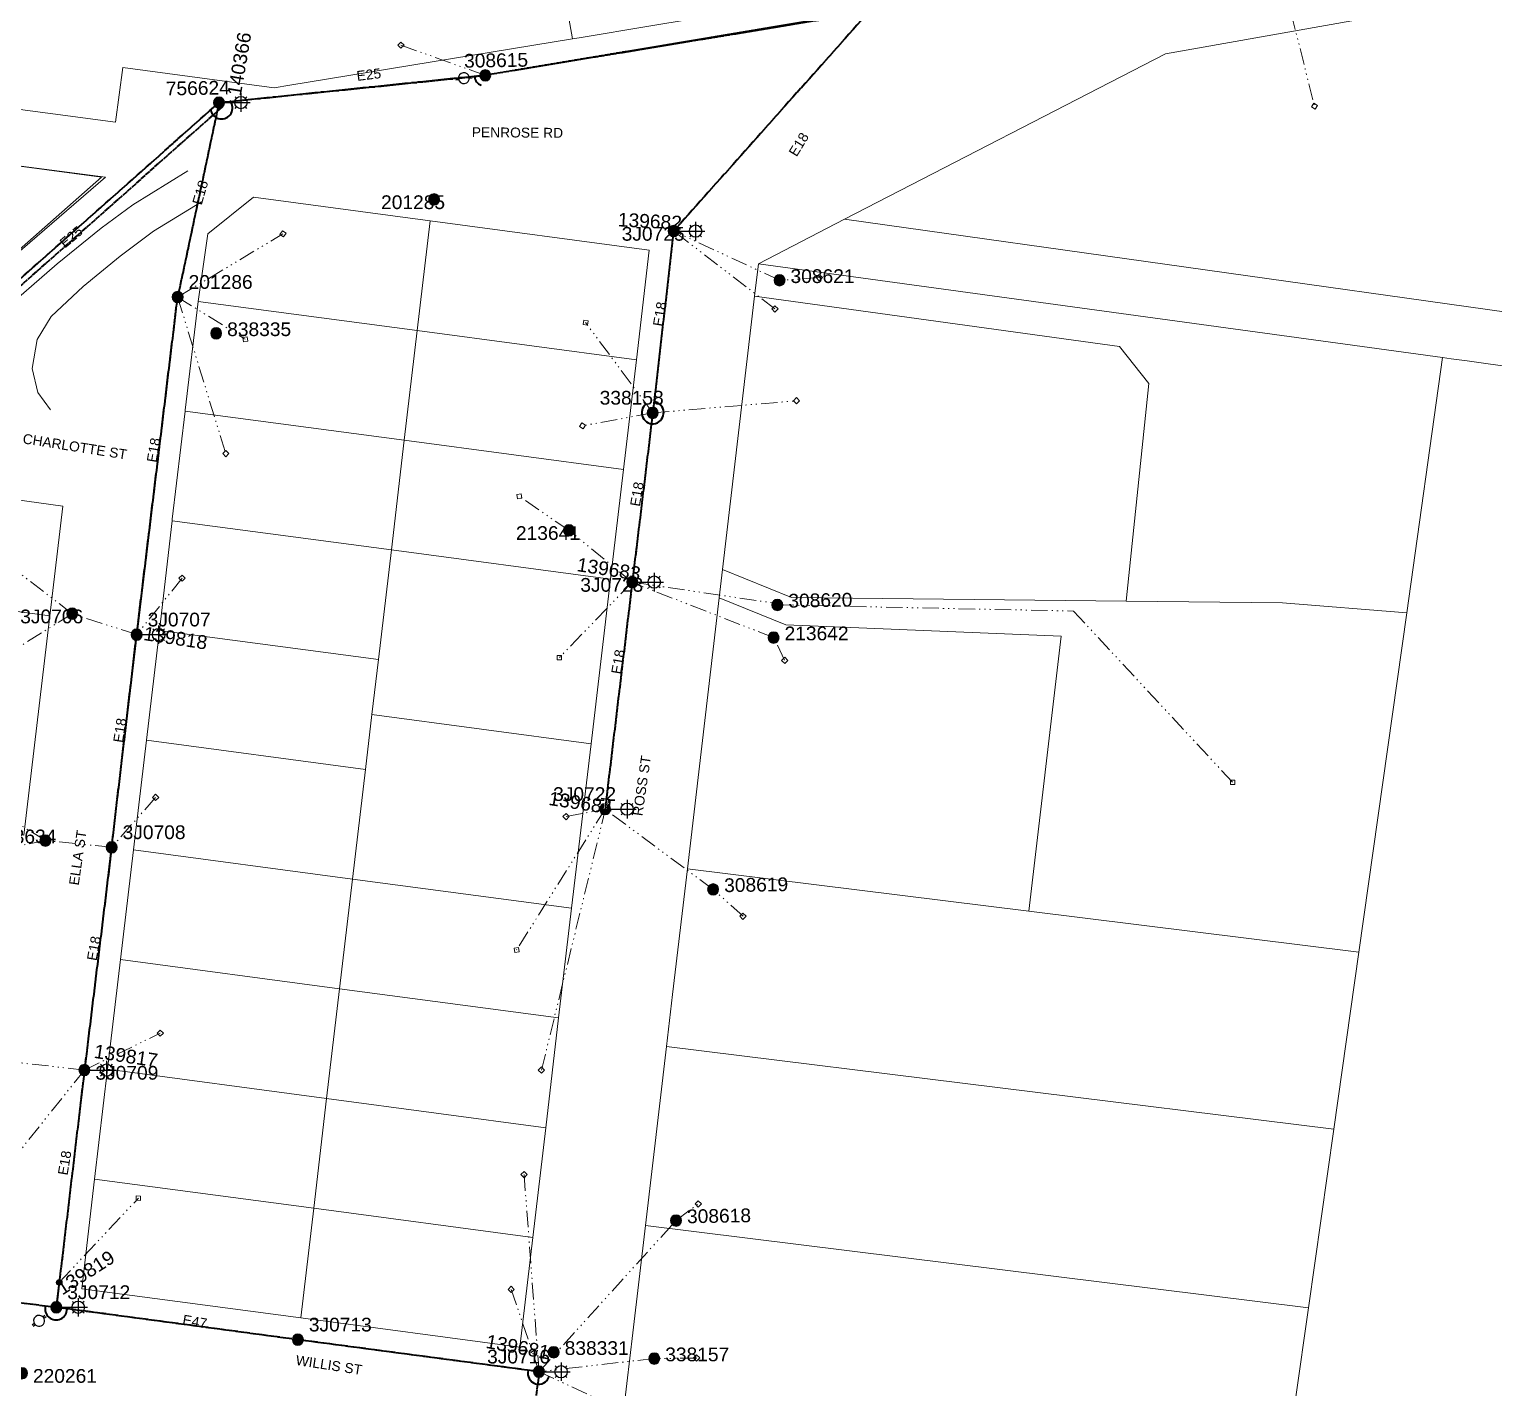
# Model space of a CAD drawing. Header units: metres. Extents: x 244561 to 254068, y 6159332 to 6162744.
# Drawn here: x 251295 to 251561.6, y 6161144 to 6161391.3 of the extents above; entities that cross this region are included whole.
import ezdxf
from ezdxf.enums import TextEntityAlignment as Align

# ---------------------------------------------------------------- set-up
doc = ezdxf.new("R2010")
doc.units = ezdxf.units.M
doc.linetypes.add('Cable Exist OH', pattern=[1, 1, 0])
doc.linetypes.add('PHANTOMX2', pattern=[6.6, 3, -0.75, 0.2, -0.75, 0.2, -0.75, 0.2, -0.75])
doc.layers.get('0').update_dxf_attribs({"color": 6})
for name, color, linetype, lineweight in [('_User Miscellaneous1', 30, 'Continuous', 13), ('_User_HV_Exist', 1, 'Continuous', 35), ('_User_LV_Exist', 5, 'Continuous', 35), ('Cadastre Developer_SP_NEW', 92, 'Continuous', 15), ('Cadastre Land Parcels_SP_EXT', 118, 'Continuous', 15), ('Cadastre Roads_SP_EXT', 218, 'Continuous', 15), ('Mains_HV_EXT', 13, 'Continuous', 25), ('Mains_LV_EXT', 163, 'Continuous', 25), ('Mains_SL_EXT', 131, 'Continuous', 25), ('Services_SP_EXT', 42, 'PHANTOMX2', 20)]:
    doc.layers.add(name, color=color, linetype=linetype, lineweight=lineweight)
for name, color, linetype in [('Equip_LV_EXT', 7, 'Continuous'), ('Equip_SP_LV_EXT', 7, 'Continuous'), ('Equip_SP_SL_EXT', 7, 'Continuous'), ('OH_Details_SP_MISC', 7, 'Continuous'), ('SupportsOH_SP_TR_HV_LV_SL_EXT', 7, 'Continuous')]:
    doc.layers.add(name, color=color, linetype=linetype)
doc.styles.add('iecARIAL', font='arial.ttf', dxfattribs={"height": 2})
doc.styles.add('POLE_LABEL', font='arial.ttf', dxfattribs={"height": 2})
doc.styles.add('SL_LABEL', font='arial.ttf', dxfattribs={"height": 2})
doc.styles.get("Standard").update_dxf_attribs({"font": 'arial.ttf'})

# ---------------------------------------------------------------- blocks, each defined once
blk = doc.blocks.new('LV_OH_LINKS_OPEN_EXT')
for p, q in [((-0.17, 4.97), (-0.17, 5.46)), ((0.17, 4.97), (0.17, 5.46)), ((-0.17, 3), (-0.17, 2.5)), ((0.17, 3), (0.17, 2.5))]:
    blk.add_line(p, q)
blk.add_lwpolyline([(0, 2.99, 1), (0, 4.98, 1)], format="xyb", close=True)
at = {"flags": 9}
for tag, p in [('ACTUAL_STATUS', (0, 0)), ('CONSTRUCTED_VOLTAGE', (0, -0.2)), ('OPERATING_VOLTAGE', (0, -0.6)), ('ORIENTATION', (0, -0.8)), ('OWNED_BY', (0, -1)), ('STATE', (0, -1.2)), ('SWITCH_TYPE', (0, -1.4)), ('NO_PHASES', (0, -0.4)), ('USAGE', (0, -1.6)), ('LEGEND', (0, -1.8)), ('NOTES', (0, -2))]:
    blk.add_attdef(tag, text='', height=0.2, dxfattribs=at).set_placement(p, align=Align.MIDDLE_LEFT)
at = {"flags": 1}
blk.add_attdef('Z', (0, 0), '', height=0.2, dxfattribs=at)
blk = doc.blocks.new('SL_LANTERN_EXT')
at = {"flags": 9}
for tag, p in [('LRATECODE', (-7.4, 0)), ('LOUTREACHVOCAB', (-7.2, 0)), ('LOUTREACH', (-7, 0)), ('LANTNUMBER', (-6.6, 0)), ('LNEW', (-6.4, 0)), ('LMASTVOCAB', (-6.2, 0)), ('LMAST', (-6, 0)), ('LLAMPVOCAB', (-5.8, 0)), ('LLAMP', (-5.6, 0)), ('LEXIST', (-5.4, 0)), ('LCHARGE3PERCENT', (-5.2, 0)), ('LCHARGE3', (-5, 0)), ('LCHARGE2PERCENT', (-4.8, 0)), ('LCHARGE2', (-4.6, 0)), ('LCHARGE1PERCENT', (-4.4, 0)), ('LCHARGE1', (-4.2, 0)), ('LCATEGORY', (-4, 0)), ('LBRACKETVOCAB', (-3.8, 0)), ('LBRACKET', (-3.6, 0)), ('LKINGHEIGHT', (-3.4, 0)), ('CREPLACE', (-3.2, 0)), ('CREMOVE', (-3, 0)), ('CNUMBER', (-2.8, 0)), ('CNEW', (-2.6, 0)), ('CEXIST', (-2.4, 0)), ('USAGE', (-2.2, 0)), ('STATE', (-2, 0)), ('OWNED_BY', (-1.8, 0)), ('ORIENTATION', (-1.6, 0)), ('OPERATING_VOLTAGE', (-1.4, 0)), ('NO_PHASES', (-1.2, 0)), ('LANTERN_TYPE', (-1, 0)), ('LANTERN_PURPOSE', (-0.8, 0)), ('CONTROL_TYPE', (-0.6, 0)), ('CONSTRUCTED_VOLTAGE', (-0.4, 0))]:
    blk.add_attdef(tag, text='', height=0.001, rotation=270, dxfattribs=at).set_placement(p, align=Align.MIDDLE_LEFT)
at = {"style": 'SL_LABEL', "flags": 9}
blk.add_attdef('STREET_CODE', text='', height=0.001, rotation=270, dxfattribs=at).set_placement((0, 0), align=Align.MIDDLE_LEFT)
at = {"flags": 1}
blk.add_attdef('Z', (0, 0), '', height=0.001, rotation=270, dxfattribs=at)
at = {"width": 0.9}
blk.add_attdef('LNUMBER', text='', height=1, dxfattribs=at).set_placement((7, -1), align=Align.MIDDLE_LEFT)
at = {"flags": 9}
for tag, p in [('LREMOVE', (0, -7.6)), ('LREPLACE', (0, -7.8)), ('LTYPE', (0, -8)), ('LTYPEVOCAB', (0, -8.2)), ('LEGEND', (0, -8.4)), ('SUBURB', (0, -8.6)), ('STREETNAME', (0, -8.8)), ('LOCATION', (0, -9)), ('NOTES', (0, -9.2)), ('MAINTAINED_BY', (0, -9.86))]:
    blk.add_attdef(tag, text='', height=0.001, dxfattribs=at).set_placement(p, align=Align.MIDDLE_LEFT)
blk.add_attdef('OPERATED_BY', (0, -9.61), '', height=0.001, dxfattribs=at)
blk.add_wipeout([(5.69, 0), (5.06, -1.06), (4, -1.69), (2.94, -1.06), (2.31, 0), (2.94, 1.06), (4, 1.69), (5.06, 1.06)])
for p, q in [((0, 0), (4, 0)), ((2.94, 1.06), (3.2, 0.8)), ((4, 1.69), (4, 0)), ((5.06, 1.06), (4.8, 0.8)), ((2.94, -1.06), (3.2, -0.8)), ((4, 0), (5.69, 0)), ((4, 0), (4, -1.69)), ((5.06, -1.06), (4.8, -0.8))]:
    blk.add_line(p, q)
blk.add_circle((4, 0), 1.12)
blk = doc.blocks.new('CCP_EXT')
blk.add_wipeout([(0, 0.57), (0.57, 0), (0, -0.57), (-0.57, 0)])
blk.add_lwpolyline([(-0.57, 0), (0, 0.57), (0.57, 0), (0, -0.57), (-0.57, 0)])
at = {"flags": 1}
blk.add_attdef('Z', (0, 0), '', height=0.2, dxfattribs=at)
at = {"flags": 9}
for tag, p in [('CCP_TYPE', (0, 0)), ('CONSTRUCTED_VOLTAGE', (0, -0.2)), ('OPERATING_VOLTAGE', (0, -0.6)), ('ORIENTATION', (0, -0.8)), ('OWNED_BY', (0, -1)), ('STATE', (0, -1.8)), ('NO_PHASES', (0, -0.4)), ('USAGE', (0, -1.2)), ('LEGEND', (0, -1.4)), ('LIFE_SUPPORT', (0, -1.6)), ('NOTES', (0, -2))]:
    blk.add_attdef(tag, text='', height=0.2, dxfattribs=at).set_placement(p, align=Align.MIDDLE_LEFT)
blk = doc.blocks.new('POLE_EXT')
blk.add_hatch(color=256).paths.add_polyline_path([(-1, 0, 1), (1, 0, 1)])
blk.add_lwpolyline([(-1, 0, 1), (1, 0, 1)], format="xyb", close=True)
at = {"flags": 8}
blk.add_attdef('pNumber', text='', height=2, dxfattribs=at).set_placement((2.5, 2.5), align=Align.MIDDLE_CENTER)
at = {"style": 'POLE_LABEL', "flags": 9}
for tag, p in [('STRUCTURE_PLANT_NUMBER', (1.35, 0.03)), ('STREET_CODE', (1.35, -0.2))]:
    blk.add_attdef(tag, text='', height=0.2, dxfattribs=at).set_placement(p, align=Align.MIDDLE_LEFT)
at = {"flags": 9}
for tag, p in [('OWNED_BY', (1.35, -0.4)), ('SPECIAL_USE', (1.35, -0.8)), ('STATE', (1.35, -1)), ('cLV', (1.35, -1.4)), ('hDepth', (1.35, -1.6)), ('hDia', (1.35, -1.8)), ('cHV', (1.35, -2)), ('PARENT', (1.35, -0.6)), ('USAGE', (1.35, -1.2)), ('LBRACKET', (1.35, -2.2)), ('LExisting', (1.35, -2.4)), ('LANTNUMBER', (1.35, -2.6)), ('cLinedev', (1.35, -3.4)), ('pExisting', (1.35, -3.8)), ('pFooting', (1.35, -4.4)), ('pNew', (1.35, -4.6)), ('pRelocate', (1.35, -5)), ('pRemove', (1.35, -5.2)), ('pReplace', (1.35, -5.4)), ('LOther', (1.35, -2.8)), ('LRemove', (1.35, -3)), ('LEGEND', (1.35, -3.2)), ('LOCATION', (1.35, -3.6)), ('PFNUMBER', (1.35, -4)), ('NEWPFNUMBER', (1.35, -4.2)), ('pStay', (1.35, -5.6)), ('pType', (1.35, -5.8)), ('cspan', (1.35, -6)), ('STREETNAME', (1.35, -6.2)), ('SUBURB', (1.35, -6.4)), ('OPERATED_BY', (1.36, -7.01)), ('NOTES', (1.35, -6.6)), ('MAINTAINED_BY', (1.36, -6.81))]:
    blk.add_attdef(tag, text='', height=0.2, dxfattribs=at).set_placement(p, align=Align.MIDDLE_LEFT)
at = {"flags": 1}
blk.add_attdef('Z', (1.35, -7.33), '', height=0.2, dxfattribs=at)
blk = doc.blocks.new('End Shackle_EXT')
blk.add_wipeout([(0, 0.25), (1.81, 0.25), (1.82, -0.25), (0, -0.25)])
blk.add_line((1.81, -1), (1.81, 1))
at = {"flags": 1}
blk.add_attdef('Z', (0, 0), '', height=0.2, dxfattribs=at)
at = {"flags": 9}
for tag, p in [('CONNECTOR_TYPE', (0, 0)), ('CONSTRUCTED_VOLTAGE', (0, -0.2)), ('OPERATING_VOLTAGE', (0, -0.6)), ('ORIENTATION', (0, -0.8)), ('OWNED_BY', (0, -1)), ('STATE', (0, -1.2)), ('NO_PHASES', (0, -0.4)), ('USAGE', (0, -1.4)), ('NOTES', (0, -1.6))]:
    blk.add_attdef(tag, text='', height=0.2, dxfattribs=at).set_placement(p, align=Align.MIDDLE_LEFT)
blk = doc.blocks.new('CONNECTOR_NODE_EXT')
h = blk.add_hatch(color=256)
edge = h.paths.add_edge_path()
edge.add_arc((0, 0), 0.5, 0, 360)
blk.add_circle((0, 0), 0.5)
at = {"flags": 1}
blk.add_attdef('Z', (0, 0), '', height=0.2, dxfattribs=at)
at = {"flags": 9}
for tag, p in [('CONNECTOR_TYPE', (0, 0)), ('CONSTRUCTED_VOLTAGE', (0, -0.2)), ('OPERATING_VOLTAGE', (0, -0.6)), ('ORIENTATION', (0, -0.8)), ('SUBTYPE', (0, -1)), ('NO_PHASES', (0, -0.4)), ('USAGE', (0, -1.2)), ('NOTES', (0, -1.4))]:
    blk.add_attdef(tag, text='', height=0.2, dxfattribs=at).set_placement(p, align=Align.MIDDLE_LEFT)

msp = doc.modelspace()

# ---------------------------------------------------------------- linework, layer by layer
at = {"layer": '_User Miscellaneous1'}
msp.add_line((251300.0996, 6161348.6208), (251287.7156, 6161337.9048), dxfattribs=at)
at = {"layer": '_User_LV_Exist', "linetype": 'Cable Exist OH'}
msp.add_lwpolyline([(251378.0908, 6161383.0357), (251447.8994, 6161394.5363)], dxfattribs=at)
at = {"layer": '_User_LV_Exist', "linetype": 'Continuous'}
for points in [[(251376.096, 6161382.7336, 0.34123639), (251377.3215, 6161381.1954)], [(251407.3403, 6161323.1279, 5.20097866), (251408.7754, 6161323.5052)]]:
    msp.add_lwpolyline(points, format="xyb", dxfattribs=at)
at = {"layer": 'Cadastre Developer_SP_NEW'}
for p, q in [((251308.896, 6161364.3901), (251229.1015, 6161375.0022)), ((251268.1819, 6161329.2755), (251308.896, 6161364.3901)), ((251323.9126, 6161365.5708), (251313.8886, 6161359.3718)), ((251313.8886, 6161359.3718), (251308.1536, 6161355.1178)), ((251326.4056, 6161359.8988), (251317.6496, 6161354.5728)), ((251308.1536, 6161355.1178), (251300.0996, 6161348.6208)), ((251317.6496, 6161354.5728), (251311.5896, 6161350.0228)), ((251311.5896, 6161350.0228), (251304.8566, 6161344.4938)), ((251304.8566, 6161344.4938), (251299.0276, 6161339.0668)), ((251299.0276, 6161339.0668), (251296.4816, 6161334.8778)), ((251296.4816, 6161334.8778), (251295.5406, 6161329.5908)), ((251295.5406, 6161329.5908), (251296.5996, 6161325.2228)), ((251296.5996, 6161325.2228), (251298.8926, 6161322.0268))]:
    msp.add_line(p, q, dxfattribs=at)
at = {"layer": 'Cadastre Developer_SP_NEW', "linetype": 'Continuous'}
for points in [[(251395.1137, 6161389.8072), (251408.1604, 6161391.955), (251428.733, 6161395.3425), (251545.1735, 6161415.0928), (251523.7716, 6161535.6758), (251517.7546, 6161534.041), (251479.1072, 6161519.5906), (251404.1282, 6161485.998), (251379.012, 6161473.5299), (251393.907, 6161389.6086), (251395.1137, 6161389.8072)], [(251291.6981, 6161349.8497), (251308.2017, 6161364.4404), (251268.3237, 6161369.7859), (251265.9971, 6161350.0325), (251288.4738, 6161347.0192), (251291.6981, 6161349.8497)], [(251301.1316, 6161304.5099), (251274.4238, 6161308.1834), (251259.6738, 6161295.7446), (251258.8939, 6161289.8443), (251298.7749, 6161284.5327), (251301.1316, 6161304.5099)], [(251298.7749, 6161284.5327), (251258.8939, 6161289.8443), (251253.6469, 6161290.5506), (251214.4895, 6161256.7926), (251214.2989, 6161255.2042), (251254.1807, 6161249.8908), (251294.0582, 6161244.5813), (251298.7749, 6161284.5327)], [(251353.8834, 6161236.6077), (251314.0008, 6161241.9215), (251311.6442, 6161221.9443), (251351.5266, 6161216.6305), (251353.8834, 6161236.6077)]]:
    msp.add_lwpolyline(points, close=True, dxfattribs=at)
at = {"layer": 'Cadastre Land Parcels_SP_EXT', "linetype": 'Continuous'}
for points in [[(251395.1137, 6161389.8072), (251408.1604, 6161391.955), (251428.733, 6161395.3425), (251545.1735, 6161415.0928), (251523.7716, 6161535.6758), (251517.7546, 6161534.041), (251479.1072, 6161519.5906), (251404.1282, 6161485.998), (251379.012, 6161473.5299), (251393.907, 6161389.6086), (251395.1137, 6161389.8072)], [(251393.907, 6161389.6086), (251379.012, 6161473.5299), (251329.6864, 6161446.6176), (251293.5785, 6161424.6479), (251254.948, 6161398.559), (251252.7027, 6161382.1712), (251310.7167, 6161374.4297), (251312.0836, 6161384.395), (251339.5934, 6161380.6833), (251342.4513, 6161381.1534), (251393.907, 6161389.6086)], [(251771.6998, 6161435.0068), (251677.8494, 6161418.0956), (251658.1528, 6161414.6059), (251501.9061, 6161386.8768), (251443.4737, 6161356.7434), (251754.4115, 6161313.072), (251771.6998, 6161435.0068)], [(251291.6981, 6161349.8497), (251308.2017, 6161364.4404), (251268.3194, 6161369.7541), (251265.9971, 6161350.0325), (251288.4738, 6161347.0192), (251291.6981, 6161349.8497)], [(251368.0235, 6161356.4677), (251335.8424, 6161360.7561), (251327.5521, 6161354.0772), (251325.7836, 6161341.8054), (251365.6666, 6161336.4906), (251368.0235, 6161356.4677)], [(251407.9063, 6161351.1537), (251368.0235, 6161356.4677), (251365.6666, 6161336.4906), (251405.5495, 6161331.1766), (251407.9063, 6161351.1537)], [(251754.4115, 6161313.072), (251443.4737, 6161356.7434), (251427.7647, 6161348.6665), (251552.3107, 6161331.5863), (251553.8782, 6161331.3649), (251556.8043, 6161330.9491), (251753.0187, 6161303.109), (251754.4115, 6161313.072)], [(251552.3106, 6161331.5863), (251427.7646, 6161348.6665), (251427.069, 6161342.7407), (251493.5107, 6161333.6011), (251498.8375, 6161326.8185), (251494.7442, 6161287.2004), (251523.1816, 6161286.8906), (251545.8174, 6161285.0721), (251552.3106, 6161331.5863)], [(251365.6666, 6161336.4906), (251325.7836, 6161341.8054), (251323.4435, 6161321.9749), (251323.4269, 6161321.8291), (251363.3098, 6161316.5143), (251365.6666, 6161336.4906)], [(251498.8375, 6161326.8185), (251493.5107, 6161333.6011), (251427.069, 6161342.7407), (251421.2307, 6161293.0038), (251433.7674, 6161287.8634), (251494.7442, 6161287.2004), (251498.8375, 6161326.8185)], [(251405.5495, 6161331.1766), (251365.6666, 6161336.4906), (251363.3098, 6161316.5143), (251403.1925, 6161311.2004), (251405.5495, 6161331.1766)], [(251822.109, 6161293.5329), (251775.7675, 6161300.5408), (251753.0187, 6161303.109), (251556.8043, 6161330.9491), (251553.8782, 6161331.3649), (251552.3107, 6161331.5863), (251545.8176, 6161285.0721), (251537.0766, 6161223.3185), (251532.5075, 6161191.0407), (251527.911, 6161158.5652), (251523.1691, 6161125.2578), (251517.8855, 6161088.0367), (251513.6773, 6161058.3341), (251495.7917, 6160932.0952), (251496.5743, 6160931.9829), (251685.6252, 6160904.7979), (251705.6622, 6160901.8961), (251764.8923, 6160893.318), (251822.109, 6161293.5329)], [(251363.3098, 6161316.5143), (251323.4269, 6161321.8291), (251321.0594, 6161302.1293), (251321.071, 6161301.852), (251360.9529, 6161296.5372), (251363.3098, 6161316.5143)], [(251403.1925, 6161311.2004), (251363.3098, 6161316.5143), (251360.9529, 6161296.5372), (251400.8364, 6161291.2242), (251403.1925, 6161311.2004)], [(251301.1316, 6161304.5099), (251274.4238, 6161308.1834), (251259.6738, 6161295.7446), (251258.8939, 6161289.8443), (251298.7749, 6161284.5327), (251301.1316, 6161304.5099)], [(251360.9529, 6161296.5372), (251321.071, 6161301.852), (251318.7143, 6161281.8748), (251358.5961, 6161276.561), (251360.9529, 6161296.5372)], [(251400.8364, 6161291.2242), (251360.9529, 6161296.5372), (251358.5961, 6161276.561), (251357.4173, 6161266.5719), (251397.3015, 6161261.2591), (251400.8364, 6161291.2242)], [(251545.8176, 6161285.0721), (251523.1817, 6161286.8906), (251494.7443, 6161287.2003), (251433.7676, 6161287.8634), (251421.2309, 6161293.0038), (251420.6273, 6161287.8476), (251432.7574, 6161282.8744), (251482.8861, 6161280.8335), (251477.0166, 6161230.7764), (251537.0766, 6161223.3185), (251545.8176, 6161285.0721)], [(251298.7749, 6161284.5327), (251258.8939, 6161289.8443), (251253.6469, 6161290.5506), (251214.4895, 6161256.7926), (251214.2989, 6161255.2042), (251254.1807, 6161249.8908), (251294.0582, 6161244.5813), (251298.7749, 6161284.5327)], [(251482.8861, 6161280.8335), (251432.7574, 6161282.8744), (251420.6273, 6161287.8476), (251414.842, 6161238.4963), (251477.0166, 6161230.7764), (251482.8861, 6161280.8335)], [(251357.4173, 6161266.5719), (251358.5961, 6161276.561), (251318.7143, 6161281.8748), (251316.3575, 6161261.8976), (251356.2393, 6161256.5839), (251357.4173, 6161266.5719)], [(251397.3015, 6161261.2591), (251357.4173, 6161266.5719), (251356.2393, 6161256.5839), (251353.8834, 6161236.6077), (251393.7658, 6161231.2948), (251397.3015, 6161261.2591)], [(251356.2393, 6161256.5839), (251316.3575, 6161261.8976), (251314.0008, 6161241.9215), (251353.8834, 6161236.6077), (251356.2393, 6161256.5839)], [(251353.8834, 6161236.6077), (251314.0008, 6161241.9215), (251311.6442, 6161221.9443), (251351.5266, 6161216.6305), (251353.8834, 6161236.6077)], [(251393.7658, 6161231.2948), (251353.8834, 6161236.6077), (251351.5266, 6161216.6305), (251391.4089, 6161211.3177), (251393.7658, 6161231.2948)], [(251537.0766, 6161223.3185), (251477.0166, 6161230.7764), (251414.842, 6161238.4963), (251412.1596, 6161215.6186), (251411.0466, 6161206.1168), (251532.5075, 6161191.0407), (251537.0766, 6161223.3185)], [(251351.5266, 6161216.6305), (251311.6442, 6161221.9443), (251309.2884, 6161201.9671), (251349.1698, 6161196.6544), (251351.5266, 6161216.6305)], [(251391.4089, 6161211.3177), (251351.5266, 6161216.6305), (251349.1698, 6161196.6544), (251389.0521, 6161191.3415), (251391.4089, 6161211.3177)], [(251532.5075, 6161191.0407), (251411.0466, 6161206.1168), (251407.2297, 6161173.5557), (251407.2285, 6161173.5398), (251527.911, 6161158.5652), (251532.5075, 6161191.0407)], [(251349.1698, 6161196.6544), (251309.2884, 6161201.9671), (251306.9317, 6161181.991), (251346.8131, 6161176.6772), (251349.1698, 6161196.6544)], [(251389.0521, 6161191.3415), (251349.1698, 6161196.6544), (251346.8131, 6161176.6772), (251386.6961, 6161171.3654), (251389.0521, 6161191.3415)], [(251346.8131, 6161176.6772), (251306.9317, 6161181.991), (251304.575, 6161162.0138), (251344.4564, 6161156.7011), (251346.8131, 6161176.6772)], [(251386.6961, 6161171.3654), (251346.8131, 6161176.6772), (251344.4564, 6161156.7011), (251384.3393, 6161151.3882), (251386.6961, 6161171.3654)], [(251527.911, 6161158.5652), (251407.2285, 6161173.5398), (251404.9104, 6161153.9876), (251403.284, 6161140.1621), (251523.1691, 6161125.2578), (251527.911, 6161158.5652)]]:
    msp.add_lwpolyline(points, close=True, dxfattribs=at)
at = {"layer": 'Mains_LV_EXT', "linetype": 'Cable Exist OH'}
msp.add_lwpolyline([(251378.0908, 6161383.0357), (251447.8994, 6161394.5363)], dxfattribs=at)
at = {"layer": 'Mains_LV_EXT', "linetype": 'Continuous'}
for points in [[(251376.096, 6161382.7336, 0.34123639), (251377.3215, 6161381.1954)], [(251328.0687, 6161376.6422, 1.28952389), (251331.5722, 6161378.3007)], [(251407.3403, 6161323.1279, 5.20097866), (251408.7754, 6161323.5052)], [(251297.9911, 6161158.8942, 1.16119125), (251301.9144, 6161158.3723)], [(251385.8437, 6161147.137, 0.96363341), (251389.678, 6161146.0071)]]:
    msp.add_lwpolyline(points, format="xyb", dxfattribs=at)
at = {"layer": 'Services_SP_EXT'}
for points in [[(251302.8492, 6161284.9271), (251291.0108, 6161294.0573)], [(251302.8492, 6161284.9271), (251288.7673, 6161276.1281)], [(251297.9726, 6161243.6191), (251281.385, 6161253.9223)], [(251297.9726, 6161243.6191), (251291.4829, 6161242.3681)], [(251310.0284, 6161242.3901), (251297.9726, 6161243.6191)]]:
    msp.add_lwpolyline(points, dxfattribs=at)

# ---------------------------------------------------------------- block references
at = {"layer": 'Equip_SP_LV_EXT'}
for p, rotation in [((251378.0907, 6161383.0357), 98.41143941034952), ((251299.9527, 6161158.6333), 128.1715682620447)]:
    msp.add_blockref('LV_OH_LINKS_OPEN_EXT', p, dxfattribs=dict(at, rotation=rotation))
at = {"layer": 'SupportsOH_SP_TR_HV_LV_SL_EXT'}
ref = msp.add_blockref('POLE_EXT', (251378.0478, 6161382.9492), dxfattribs=at)
ref.add_attrib('ASSET_NUM', '308615', dxfattribs={"layer": '0', "height": 2.5, "rotation": 1, "style": 'POLE_LABEL'}).set_placement((251380.0478, 6161383.6992), align=Align.BOTTOM_CENTER)
ref = msp.add_blockref('POLE_EXT', (251368.7271, 6161360.3583), dxfattribs=at)
ref.add_attrib('ASSET_NUM', '201285', dxfattribs={"layer": '0', "height": 2.5, "style": 'POLE_LABEL'}).set_placement((251370.7271, 6161361.1083), align=Align.TOP_RIGHT)
ref = msp.add_blockref('POLE_EXT', (251322.048, 6161342.583), dxfattribs=at)
ref.add_attrib('ASSET_NUM', '201286', dxfattribs={"layer": '0', "height": 2.5, "style": 'POLE_LABEL'}).set_placement((251324.048, 6161343.333), align=Align.BOTTOM_LEFT)
ref = msp.add_blockref('POLE_EXT', (251408.5313, 6161321.5034), dxfattribs=at)
ref.add_attrib('ASSET_NUM', '338158', dxfattribs={"layer": '0', "height": 2.5, "style": 'POLE_LABEL'}).set_placement((251410.5313, 6161322.2534), align=Align.BOTTOM_RIGHT)
ref = msp.add_blockref('POLE_EXT', (251393.2756, 6161300.113), dxfattribs=at)
ref.add_attrib('ASSET_NUM', '213641', dxfattribs={"layer": '0', "height": 2.5, "style": 'POLE_LABEL'}).set_placement((251395.2756, 6161300.863), align=Align.TOP_RIGHT)
ref = msp.add_blockref('POLE_EXT', (251431.2231, 6161286.5337), dxfattribs=at)
ref.add_attrib('ASSET_NUM', '308620', dxfattribs={"layer": '0', "height": 2.5, "rotation": 1, "style": 'POLE_LABEL'}).set_placement((251433.2231, 6161287.2837), align=Align.MIDDLE_LEFT)
ref = msp.add_blockref('POLE_EXT', (251302.8492, 6161284.9271), dxfattribs=at)
ref.add_attrib('ASSET_NUM', '3J0706', dxfattribs={"layer": '0', "height": 2.5, "style": 'POLE_LABEL'}).set_placement((251304.8492, 6161285.6771), align=Align.TOP_RIGHT)
ref = msp.add_blockref('POLE_EXT', (251430.5286, 6161280.5877), dxfattribs=at)
ref.add_attrib('ASSET_NUM', '213642', dxfattribs={"layer": '0', "height": 2.5, "style": 'POLE_LABEL'}).set_placement((251432.5286, 6161281.3377), align=Align.MIDDLE_LEFT)
ref = msp.add_blockref('POLE_EXT', (251297.9726, 6161243.6191), dxfattribs=at)
ref.add_attrib('ASSET_NUM', '213634', dxfattribs={"layer": '0', "height": 2.5, "style": 'POLE_LABEL'}).set_placement((251299.9726, 6161244.3691), align=Align.MIDDLE_RIGHT)
ref = msp.add_blockref('POLE_EXT', (251310.0284, 6161242.3901), dxfattribs=at)
ref.add_attrib('ASSET_NUM', '3J0708', dxfattribs={"layer": '0', "height": 2.5, "style": 'POLE_LABEL'}).set_placement((251312.0284, 6161243.1401), align=Align.BOTTOM_LEFT)
ref = msp.add_blockref('POLE_EXT', (251419.5326, 6161234.7263), dxfattribs=at)
ref.add_attrib('ASSET_NUM', '308619', dxfattribs={"layer": '0', "height": 2.5, "rotation": 1, "style": 'POLE_LABEL'}).set_placement((251421.5326, 6161235.4763), align=Align.MIDDLE_LEFT)
ref = msp.add_blockref('POLE_EXT', (251343.9282, 6161152.7361), dxfattribs=at)
ref.add_attrib('ASSET_NUM', '3J0713', dxfattribs={"layer": '0', "height": 2.5, "style": 'POLE_LABEL'}).set_placement((251345.9282, 6161153.4861), align=Align.BOTTOM_LEFT)
ref = msp.add_blockref('POLE_EXT', (251293.7072, 6161146.6374), dxfattribs=at)
ref.add_attrib('ASSET_NUM', '220261', dxfattribs={"layer": '0', "height": 2.5, "style": 'POLE_LABEL'}).set_placement((251295.7072, 6161147.3874), align=Align.TOP_LEFT)

# ---------------------------------------------------------------- texts
at = {"layer": 'Cadastre Roads_SP_EXT'}
for s, rotation, p in [('PENROSE RD', 359.559054, (251375.5818, 6161371.7071)), ('CHARLOTTE ST', 351.128832, (251293.7419, 6161315.9572)), ('ELLA ST', 81.718369, (251304.0295, 6161235.3809)), ('WILLIS ST', 351.298187, (251343.4491, 6161148.1589))]:
    msp.add_text(s, height=1.8, rotation=rotation, dxfattribs=at).set_placement(p)
at = {"layer": 'Mains_LV_EXT'}
for s, rotation, p in [('E25', 7.014542, (251354.7386, 6161381.933)), ('E18', 58.555359, (251434.716, 6161368.007)), ('E18', 74.024483, (251326.4068, 6161359.225)), ('E25', 39.803815, (251301.5253, 6161351.4113)), ('E18', 80.612633, (251410.3305, 6161337.1409)), ('E18', 80.612633, (251318.1855, 6161312.3723)), ('E18', 80.612633, (251406.1753, 6161304.3595)), ('E18', 80.612633, (251402.7353, 6161273.8231)), ('E18', 81.407353, (251312.0819, 6161261.3521)), ('E18', 79.823516, (251307.2792, 6161221.634)), ('E18', 80.50359, (251301.9909, 6161182.5777)), ('E47', 350.156019, (251322.8246, 6161155.5345))]:
    msp.add_text(s, height=1.8, rotation=rotation, dxfattribs=at).set_placement(p)

# ---------------------------------------------------------------- next in the draw order: block references
at = {"layer": 'Equip_SP_SL_EXT'}
ref = msp.add_blockref('SL_LANTERN_EXT', (251329.5765, 6161377.9986), dxfattribs=at)
ref.add_attrib('ASSET_NUM', '140366', dxfattribs={"layer": '0', "height": 2.5, "rotation": 80.422157, "style": 'iecARIAL'}).set_placement((251331.0765, 6161379.4986), align=Align.TOP_LEFT)
ref = msp.add_blockref('SL_LANTERN_EXT', (251412.3405, 6161354.5982), dxfattribs=at)
ref.add_attrib('ASSET_NUM', '139682', dxfattribs={"layer": '0', "height": 2.5, "rotation": 356.938943, "style": 'iecARIAL'}).set_placement((251413.8405, 6161356.0982), align=Align.MIDDLE_RIGHT)
ref = msp.add_blockref('SL_LANTERN_EXT', (251404.8048, 6161290.6783), dxfattribs=at)
ref.add_attrib('ASSET_NUM', '139683', dxfattribs={"layer": '0', "height": 2.5, "rotation": 351.336104, "style": 'iecARIAL'}).set_placement((251406.3048, 6161292.1783), align=Align.MIDDLE_RIGHT)
ref = msp.add_blockref('SL_LANTERN_EXT', (251314.5909, 6161281.117), dxfattribs=at)
ref.add_attrib('ASSET_NUM', '139818', dxfattribs={"layer": '0', "height": 2.5, "rotation": 351.336104, "style": 'iecARIAL'}).set_placement((251316.0909, 6161282.617), align=Align.TOP_LEFT)
ref = msp.add_blockref('SL_LANTERN_EXT', (251399.8574, 6161249.3373), dxfattribs=at)
ref.add_attrib('ASSET_NUM', '139684', dxfattribs={"layer": '0', "height": 2.5, "rotation": 351.336104, "style": 'iecARIAL'}).set_placement((251401.3574, 6161250.8373), align=Align.TOP_RIGHT)
ref = msp.add_blockref('SL_LANTERN_EXT', (251305.0755, 6161201.8308), dxfattribs=at)
ref.add_attrib('ASSET_NUM', '139817', dxfattribs={"layer": '0', "height": 2.5, "rotation": 351.336104, "style": 'iecARIAL'}).set_placement((251306.5755, 6161203.3308), align=Align.BOTTOM_LEFT)
ref = msp.add_blockref('SL_LANTERN_EXT', (251299.9528, 6161158.6333), dxfattribs=at)
ref.add_attrib('ASSET_NUM', '139819', dxfattribs={"layer": '0', "height": 2.5, "rotation": 32.569704, "style": 'iecARIAL'}).set_placement((251301.4528, 6161160.1333), align=Align.BOTTOM_LEFT)
ref = msp.add_blockref('SL_LANTERN_EXT', (251387.8385, 6161146.9091), dxfattribs=at)
ref.add_attrib('ASSET_NUM', '139681', dxfattribs={"layer": '0', "height": 2.5, "rotation": 349.548367, "style": 'iecARIAL'}).set_placement((251389.3385, 6161148.4091), align=Align.BOTTOM_RIGHT)
at = {"layer": 'Services_SP_EXT'}
for p in [(251362.6984, 6161388.4575), (251438.85, 6161346.12), (251430.7721, 6161340.431), (251330.8132, 6161314.0709), (251432.5528, 6161276.4255), (251318.0287, 6161251.4782), (251424.9589, 6161229.8424), (251318.8917, 6161208.5496), (251388.2749, 6161201.8209), (251385.1136, 6161182.8074), (251416.8285, 6161177.4662), (251382.7652, 6161161.8945), (251416.5231, 6161149.4118)]:
    msp.add_blockref('CCP_EXT', p, dxfattribs=at)
for p, rotation in [((251529.0029, 6161377.3423), 282.8214481998972), ((251341.2191, 6161354.0976), 189.690378019916), ((251396.3232, 6161337.9329), 125.0764812242503), ((251334.3555, 6161334.8998), 325.7609245336388), ((251434.708, 6161323.7045), 0.4523820028237253), ((251395.7536, 6161319.148), 190.3666499379723), ((251384.2397, 6161306.2828), 143.8860494645376), ((251322.858, 6161291.3995), 90.0000000000002), ((251391.5252, 6161276.9095), 224.5221922516433), ((251514.0923, 6161254.2444), 135.0000000023578), ((251383.7508, 6161223.6949), 235.0089114564197), ((251314.8955, 6161178.5028), 42.93827581565503)]:
    msp.add_blockref('CCP_EXT', p, dxfattribs=dict(at, rotation=rotation))

# ---------------------------------------------------------------- next in the draw order: linework, layer by layer
at = {"layer": '_User_HV_Exist', "linetype": 'Cable Exist OH'}
msp.add_lwpolyline([(251221.2203, 6161284), (251271.0793, 6161326.1218), (251329.5765, 6161377.9986), (251378.0908, 6161383.0357), (251521.5448, 6161407.0278), (251747.229, 6161446.652)], dxfattribs=at)
at = {"layer": '_User_LV_Exist', "linetype": 'Cable Exist OH'}
for points in [[(251447.8994, 6161394.5363), (251412.3405, 6161354.5982)], [(251329.5765, 6161377.9986), (251378.0477, 6161382.9492)], [(251329.5765, 6161377.9986), (251322.048, 6161342.583)], [(251271.7742, 6161325.4027), (251330.2713, 6161377.2795)], [(251412.3405, 6161354.5982), (251408.5313, 6161321.5034)], [(251314.5909, 6161281.117), (251322.048, 6161342.583)], [(251408.5313, 6161321.5034), (251404.8049, 6161290.6783)], [(251310.0284, 6161242.3901), (251314.5909, 6161281.117)], [(251310.0284, 6161242.3901), (251305.0755, 6161201.8308)], [(251305.0755, 6161201.8308), (251300.4904, 6161163.1671)], [(251188.5523, 6161173.2045), (251244.5433, 6161165.9891), (251299.9527, 6161158.6333)], [(251300.4904, 6161163.1671), (251299.9527, 6161158.6333)], [(251387.8385, 6161146.9091), (251343.9282, 6161152.736), (251299.9527, 6161158.6333)], [(251387.8385, 6161146.9091), (251384.6242, 6161119.6272)]]:
    msp.add_lwpolyline(points, dxfattribs=at)
at = {"layer": '_User_LV_Exist', "linetype": 'Continuous'}
for points in [[(251328.0687, 6161376.6422, 1.28952389), (251331.5722, 6161378.3007)], [(251297.9911, 6161158.8942, 1.16119125), (251301.9144, 6161158.3723)], [(251385.8437, 6161147.137, 0.96363341), (251389.678, 6161146.0071)]]:
    msp.add_lwpolyline(points, format="xyb", dxfattribs=at)
at = {"layer": 'Cadastre Developer_SP_NEW', "linetype": 'Continuous'}
for points in [[(251393.907, 6161389.6086), (251379.012, 6161473.5299), (251329.6864, 6161446.6176), (251293.5785, 6161424.6479), (251254.948, 6161398.559), (251252.7027, 6161382.1712), (251310.7167, 6161374.4297), (251312.0836, 6161384.395), (251339.5934, 6161380.6833), (251342.4513, 6161381.1534), (251393.907, 6161389.6086)], [(251771.6998, 6161435.0068), (251677.8494, 6161418.0956), (251658.1528, 6161414.6059), (251501.9061, 6161386.8768), (251443.4737, 6161356.7434), (251754.4115, 6161313.072), (251771.6998, 6161435.0068)], [(251368.0235, 6161356.4677), (251335.8424, 6161360.7561), (251327.5521, 6161354.0772), (251325.7836, 6161341.8054), (251365.6666, 6161336.4906), (251368.0235, 6161356.4677)], [(251407.9063, 6161351.1537), (251368.0235, 6161356.4677), (251365.6666, 6161336.4906), (251405.5495, 6161331.1766), (251407.9063, 6161351.1537)], [(251754.4115, 6161313.072), (251443.4737, 6161356.7434), (251427.7647, 6161348.6665), (251552.3107, 6161331.5863), (251553.8782, 6161331.3649), (251556.8043, 6161330.9491), (251753.0187, 6161303.109), (251754.4115, 6161313.072)], [(251552.3106, 6161331.5863), (251427.7646, 6161348.6665), (251427.069, 6161342.7407), (251493.5107, 6161333.6011), (251498.8375, 6161326.8185), (251494.7442, 6161287.2004), (251523.1816, 6161286.8906), (251545.8174, 6161285.0721), (251552.3106, 6161331.5863)], [(251365.6666, 6161336.4906), (251325.7836, 6161341.8054), (251323.4435, 6161321.9749), (251323.4269, 6161321.8291), (251363.3098, 6161316.5143), (251365.6666, 6161336.4906)], [(251498.8375, 6161326.8185), (251493.5107, 6161333.6011), (251427.069, 6161342.7407), (251421.2307, 6161293.0038), (251433.7674, 6161287.8634), (251494.7442, 6161287.2004), (251498.8375, 6161326.8185)], [(251405.5495, 6161331.1766), (251365.6666, 6161336.4906), (251363.3098, 6161316.5143), (251403.1925, 6161311.2004), (251405.5495, 6161331.1766)], [(251822.109, 6161293.5329), (251775.7675, 6161300.5408), (251753.0187, 6161303.109), (251556.8043, 6161330.9491), (251553.8782, 6161331.3649), (251552.3107, 6161331.5863), (251545.8176, 6161285.0721), (251537.0766, 6161223.3185), (251532.5075, 6161191.0407), (251527.911, 6161158.5652), (251523.1691, 6161125.2578), (251517.8855, 6161088.0367), (251513.6773, 6161058.3341), (251495.7917, 6160932.0952), (251496.5743, 6160931.9829), (251685.6252, 6160904.7979), (251705.6622, 6160901.8961), (251764.8923, 6160893.318), (251822.109, 6161293.5329)], [(251363.3098, 6161316.5143), (251323.4269, 6161321.8291), (251321.0594, 6161302.1293), (251321.071, 6161301.852), (251360.9529, 6161296.5372), (251363.3098, 6161316.5143)], [(251403.1925, 6161311.2004), (251363.3098, 6161316.5143), (251360.9529, 6161296.5372), (251400.8364, 6161291.2242), (251403.1925, 6161311.2004)], [(251360.9529, 6161296.5372), (251321.071, 6161301.852), (251318.7143, 6161281.8748), (251358.5961, 6161276.561), (251360.9529, 6161296.5372)], [(251400.8364, 6161291.2242), (251360.9529, 6161296.5372), (251358.5961, 6161276.561), (251357.4173, 6161266.5719), (251397.3015, 6161261.2591), (251400.8364, 6161291.2242)], [(251545.8176, 6161285.0721), (251523.1817, 6161286.8906), (251494.7443, 6161287.2003), (251433.7676, 6161287.8634), (251421.2309, 6161293.0038), (251420.6273, 6161287.8476), (251432.7574, 6161282.8744), (251482.8861, 6161280.8335), (251477.0166, 6161230.7764), (251537.0766, 6161223.3185), (251545.8176, 6161285.0721)], [(251482.8861, 6161280.8335), (251432.7574, 6161282.8744), (251420.6273, 6161287.8476), (251414.842, 6161238.4963), (251477.0166, 6161230.7764), (251482.8861, 6161280.8335)], [(251357.4173, 6161266.5719), (251358.5961, 6161276.561), (251318.7143, 6161281.8748), (251316.3575, 6161261.8976), (251356.2393, 6161256.5839), (251357.4173, 6161266.5719)], [(251356.2393, 6161256.5839), (251316.3575, 6161261.8976), (251314.0008, 6161241.9215), (251353.8834, 6161236.6077), (251356.2393, 6161256.5839)], [(251393.7658, 6161231.2948), (251353.8834, 6161236.6077), (251351.5266, 6161216.6305), (251391.4089, 6161211.3177), (251393.7658, 6161231.2948)], [(251537.0766, 6161223.3185), (251477.0166, 6161230.7764), (251414.842, 6161238.4963), (251412.1596, 6161215.6186), (251411.0466, 6161206.1168), (251532.5075, 6161191.0407), (251537.0766, 6161223.3185)], [(251351.5266, 6161216.6305), (251311.6442, 6161221.9443), (251309.2884, 6161201.9671), (251349.1698, 6161196.6544), (251351.5266, 6161216.6305)], [(251391.4089, 6161211.3177), (251351.5266, 6161216.6305), (251349.1698, 6161196.6544), (251389.0521, 6161191.3415), (251391.4089, 6161211.3177)], [(251532.5075, 6161191.0407), (251411.0466, 6161206.1168), (251407.2297, 6161173.5557), (251407.2285, 6161173.5398), (251527.911, 6161158.5652), (251532.5075, 6161191.0407)], [(251349.1698, 6161196.6544), (251309.2884, 6161201.9671), (251306.9317, 6161181.991), (251346.8131, 6161176.6772), (251349.1698, 6161196.6544)], [(251389.0521, 6161191.3415), (251349.1698, 6161196.6544), (251346.8131, 6161176.6772), (251386.6961, 6161171.3654), (251389.0521, 6161191.3415)], [(251346.8131, 6161176.6772), (251306.9317, 6161181.991), (251304.575, 6161162.0138), (251344.4564, 6161156.7011), (251346.8131, 6161176.6772)], [(251386.6961, 6161171.3654), (251346.8131, 6161176.6772), (251344.4564, 6161156.7011), (251384.3393, 6161151.3882), (251386.6961, 6161171.3654)], [(251527.911, 6161158.5652), (251407.2285, 6161173.5398), (251404.9104, 6161153.9876), (251403.284, 6161140.1621), (251523.1691, 6161125.2578), (251527.911, 6161158.5652)]]:
    msp.add_lwpolyline(points, close=True, dxfattribs=at)
at = {"layer": 'Mains_HV_EXT', "linetype": 'Cable Exist OH'}
msp.add_lwpolyline([(251221.2203, 6161284), (251271.0793, 6161326.1218), (251329.5765, 6161377.9986), (251378.0908, 6161383.0357), (251521.5448, 6161407.0278), (251747.229, 6161446.652)], dxfattribs=at)
at = {"layer": 'Mains_LV_EXT', "linetype": 'Cable Exist OH'}
for points in [[(251447.8994, 6161394.5363), (251412.3405, 6161354.5982)], [(251329.5765, 6161377.9986), (251378.0477, 6161382.9492)], [(251271.0793, 6161326.1218), (251329.5765, 6161377.9986)], [(251329.5765, 6161377.9986), (251322.048, 6161342.583)], [(251412.3405, 6161354.5982), (251408.5313, 6161321.5034)], [(251314.5909, 6161281.117), (251322.048, 6161342.583)], [(251408.5313, 6161321.5034), (251404.8049, 6161290.6783)], [(251310.0284, 6161242.3901), (251314.5909, 6161281.117)], [(251310.0284, 6161242.3901), (251305.0755, 6161201.8308)], [(251305.0755, 6161201.8308), (251300.4904, 6161163.1671)], [(251188.5523, 6161173.2045), (251244.5433, 6161165.9891), (251299.9527, 6161158.6333)], [(251300.4904, 6161163.1671), (251299.9527, 6161158.6333)], [(251387.8385, 6161146.9091), (251343.9282, 6161152.736), (251299.9527, 6161158.6333)], [(251387.8385, 6161146.9091), (251384.6242, 6161119.6272)]]:
    msp.add_lwpolyline(points, dxfattribs=at)
at = {"layer": 'Mains_SL_EXT', "linetype": 'Cable Exist OH'}
for points in [[(251447.8994, 6161394.5363), (251378.0477, 6161382.9492), (251329.5765, 6161377.9986)], [(251412.3405, 6161354.5982), (251447.8994, 6161394.5363)], [(251271.0793, 6161326.1218), (251329.5765, 6161377.9986)], [(251329.5765, 6161377.9986), (251322.048, 6161342.583), (251314.5909, 6161281.117)], [(251404.8049, 6161290.6783), (251408.6607, 6161321.6825), (251412.3405, 6161354.5982)], [(251314.5909, 6161281.117), (251310.0284, 6161242.3901), (251305.0755, 6161201.8308)], [(251305.0755, 6161201.8308), (251299.9527, 6161158.6333)], [(251298.85, 6161158.7758), (251343.9282, 6161152.736), (251387.8385, 6161146.9091)]]:
    msp.add_lwpolyline(points, dxfattribs=at)
at = {"layer": 'OH_Details_SP_MISC', "color": 7, "linetype": 'Continuous', "flags": 128}
for points in [[(251093.8175, 6161160.2858), (251142.4077, 6161215.8563), (251175.008, 6161244.0276), (251200.3461, 6161266.0208), (251221.2203, 6161284), (251271.0793, 6161326.1218), (251329.5761, 6161377.9986), (251378.0908, 6161383.0357)], [(251329.5765, 6161377.9986), (251322.048, 6161342.583), (251314.5909, 6161281.117), (251310.0284, 6161242.3901)], [(251200.3461, 6161266.0207), (251193.486, 6161215.9344), (251188.5523, 6161173.2042), (251244.5433, 6161165.9891), (251299.9528, 6161158.6333), (251305.0755, 6161200.8308), (251310.0284, 6161242.3901)]]:
    msp.add_lwpolyline(points, dxfattribs=at)
at = {"layer": 'Services_SP_EXT'}
for points in [[(251521.5449, 6161407.0279), (251529.0029, 6161377.3424)], [(251362.6985, 6161388.4575), (251378.0478, 6161382.9492)], [(251322.048, 6161342.583), (251341.2191, 6161354.0976)], [(251430.7721, 6161340.431), (251412.3405, 6161354.5982)], [(251438.8499, 6161346.12), (251431.6136, 6161345.6436), (251412.3405, 6161354.5982)], [(251322.048, 6161342.583), (251334.3556, 6161334.8998)], [(251322.048, 6161342.583), (251330.8131, 6161314.0709)], [(251408.5313, 6161321.5034), (251396.3232, 6161337.9329)], [(251408.5313, 6161321.5034), (251434.708, 6161323.7044)], [(251408.5313, 6161321.5034), (251395.7536, 6161319.148)], [(251393.2756, 6161300.1129), (251384.2398, 6161306.2828)], [(251404.8049, 6161290.6783), (251393.2756, 6161300.1129)], [(251322.8581, 6161291.3995), (251314.5909, 6161281.117)], [(251404.8049, 6161290.6783), (251391.5252, 6161276.9094)], [(251404.8049, 6161290.6783), (251431.3344, 6161286.7539)], [(251432.5451, 6161276.4981), (251430.5285, 6161280.5877), (251404.905, 6161290.5837)], [(251314.5909, 6161281.117), (251302.8492, 6161284.9271)], [(251431.2232, 6161286.5336), (251485.1254, 6161285.4087), (251514.0923, 6161254.2443)], [(251318.0286, 6161251.4783), (251310.0284, 6161242.3901)], [(251424.9803, 6161229.852), (251419.5326, 6161234.7263), (251399.8756, 6161249.3041)], [(251305.0755, 6161201.8308), (251318.8918, 6161208.5496)], [(251305.0755, 6161201.8308), (251290.9651, 6161184.1792)], [(251305.0755, 6161201.8308), (251293.206, 6161203.1757)], [(251385.1137, 6161182.8074), (251387.8386, 6161146.9091)], [(251300.4904, 6161163.1671), (251314.8955, 6161178.5028)], [(251387.8386, 6161146.9091), (251412.772, 6161174.4359), (251416.8285, 6161177.4662)], [(251382.7652, 6161161.8945), (251387.8386, 6161146.9091)], [(251416.5203, 6161149.391), (251408.8084, 6161149.3069), (251387.8386, 6161146.9091)], [(251387.8386, 6161146.9091), (251406.4016, 6161138.2688)]]:
    msp.add_lwpolyline(points, dxfattribs=at)

# ---------------------------------------------------------------- next in the draw order: block references
at = {"layer": 'Equip_LV_EXT'}
msp.add_blockref('CONNECTOR_NODE_EXT', (251300.4904, 6161163.1671), dxfattribs=at)
at = {"layer": 'Services_SP_EXT'}
msp.add_blockref('CCP_EXT', (251392.7456, 6161247.9744), dxfattribs=at)
at = {"layer": 'SupportsOH_SP_TR_HV_LV_SL_EXT'}
ref = msp.add_blockref('POLE_EXT', (251329.5764, 6161377.9986), dxfattribs=at)
ref.add_attrib('ASSET_NUM', '756624', dxfattribs={"layer": '0', "height": 2.5, "rotation": 1, "style": 'POLE_LABEL'}).set_placement((251331.5764, 6161378.7486), align=Align.BOTTOM_RIGHT)
ref = msp.add_blockref('POLE_EXT', (251412.3405, 6161354.5982), dxfattribs=at)
ref.add_attrib('ASSET_NUM', '3J0725', dxfattribs={"layer": '0', "height": 2.5, "style": 'POLE_LABEL'}).set_placement((251414.3405, 6161355.3482), align=Align.TOP_RIGHT)
ref = msp.add_blockref('POLE_EXT', (251431.6136, 6161345.6436), dxfattribs=at)
ref.add_attrib('ASSET_NUM', '308621', dxfattribs={"layer": '0', "height": 2.5, "style": 'POLE_LABEL'}).set_placement((251433.6136, 6161346.3936), align=Align.MIDDLE_LEFT)
ref = msp.add_blockref('POLE_EXT', (251329.059, 6161335.981), dxfattribs=at)
ref.add_attrib('ASSET_NUM', '838335', dxfattribs={"layer": '0', "height": 2.5, "style": 'POLE_LABEL'}).set_placement((251331.059, 6161336.731), align=Align.MIDDLE_LEFT)
ref = msp.add_blockref('POLE_EXT', (251404.8048, 6161290.6784), dxfattribs=at)
ref.add_attrib('ASSET_NUM', '3J0723', dxfattribs={"layer": '0', "height": 2.5, "style": 'POLE_LABEL'}).set_placement((251406.8048, 6161291.4284), align=Align.TOP_RIGHT)
ref = msp.add_blockref('POLE_EXT', (251314.5909, 6161281.117), dxfattribs=at)
ref.add_attrib('ASSET_NUM', '3J0707', dxfattribs={"layer": '0', "height": 2.5, "style": 'POLE_LABEL'}).set_placement((251316.5909, 6161281.867), align=Align.BOTTOM_LEFT)
ref = msp.add_blockref('POLE_EXT', (251305.0755, 6161201.8308), dxfattribs=at)
ref.add_attrib('ASSET_NUM', '3J0709', dxfattribs={"layer": '0', "height": 2.5, "style": 'POLE_LABEL'}).set_placement((251307.0755, 6161202.5808), align=Align.TOP_LEFT)
ref = msp.add_blockref('POLE_EXT', (251412.7721, 6161174.4359), dxfattribs=at)
ref.add_attrib('ASSET_NUM', '308618', dxfattribs={"layer": '0', "height": 2.5, "rotation": 1, "style": 'POLE_LABEL'}).set_placement((251414.7721, 6161175.1859), align=Align.MIDDLE_LEFT)
ref = msp.add_blockref('POLE_EXT', (251299.9528, 6161158.6333), dxfattribs=at)
ref.add_attrib('ASSET_NUM', '3J0712', dxfattribs={"layer": '0', "height": 2.5, "style": 'POLE_LABEL'}).set_placement((251301.9528, 6161159.3833), align=Align.BOTTOM_LEFT)
ref = msp.add_blockref('POLE_EXT', (251390.505, 6161150.457), dxfattribs=at)
ref.add_attrib('ASSET_NUM', '838331', dxfattribs={"layer": '0', "height": 2.5, "style": 'POLE_LABEL'}).set_placement((251392.505, 6161151.207), align=Align.MIDDLE_LEFT)
ref = msp.add_blockref('POLE_EXT', (251408.8084, 6161149.3069), dxfattribs=at)
ref.add_attrib('ASSET_NUM', '338157', dxfattribs={"layer": '0', "height": 2.5, "style": 'POLE_LABEL'}).set_placement((251410.8084, 6161150.0569), align=Align.MIDDLE_LEFT)
ref = msp.add_blockref('POLE_EXT', (251387.8385, 6161146.9091), dxfattribs=at)
ref.add_attrib('ASSET_NUM', '3J0716', dxfattribs={"layer": '0', "height": 2.5, "style": 'POLE_LABEL'}).set_placement((251389.8385, 6161147.6591), align=Align.BOTTOM_RIGHT)

# ---------------------------------------------------------------- next in the draw order: texts
at = {"layer": 'Cadastre Roads_SP_EXT'}
msp.add_text('ROSS ST', height=1.8, rotation=81.718315, dxfattribs=at).set_placement((251406.6341, 6161248.0098))

# ---------------------------------------------------------------- next in the draw order: linework, layer by layer
at = {"layer": 'Cadastre Developer_SP_NEW', "linetype": 'Continuous'}
msp.add_lwpolyline([(251397.3015, 6161261.2591), (251357.4173, 6161266.5719), (251356.2393, 6161256.5839), (251353.8834, 6161236.6077), (251393.7658, 6161231.2948), (251397.3015, 6161261.2591)], close=True, dxfattribs=at)
at = {"layer": 'Services_SP_EXT'}
for points in [[(251399.8573, 6161249.3373), (251383.7508, 6161223.6949)], [(251388.2748, 6161201.8208), (251399.903, 6161249.2253)], [(251392.7456, 6161247.9744), (251399.8573, 6161249.3373)]]:
    msp.add_lwpolyline(points, dxfattribs=at)

# ---------------------------------------------------------------- next in the draw order: block references
at = {"layer": 'SupportsOH_SP_TR_HV_LV_SL_EXT'}
ref = msp.add_blockref('POLE_EXT', (251399.8574, 6161249.3373), dxfattribs=at)
ref.add_attrib('ASSET_NUM', '3J0722', dxfattribs={"layer": '0', "height": 2.5, "style": 'POLE_LABEL'}).set_placement((251401.8574, 6161250.0873), align=Align.BOTTOM_RIGHT)

# ---------------------------------------------------------------- next in the draw order: block references
at = {"layer": 'Mains_LV_EXT', "rotation": 80.6126535223413}
msp.add_blockref('End Shackle_EXT', (251399.8574, 6161249.3373), dxfattribs=at)

# ---------------------------------------------------------------- next in the draw order: linework, layer by layer
at = {"layer": '_User_LV_Exist', "linetype": 'Cable Exist OH'}
msp.add_lwpolyline([(251404.8049, 6161290.6783), (251399.8574, 6161249.3373)], dxfattribs=at)
at = {"layer": 'Mains_LV_EXT', "linetype": 'Cable Exist OH'}
msp.add_lwpolyline([(251404.8049, 6161290.6783), (251399.8574, 6161249.3373)], dxfattribs=at)
at = {"layer": 'Mains_SL_EXT', "linetype": 'Cable Exist OH'}
msp.add_lwpolyline([(251399.8574, 6161249.3373), (251404.8049, 6161290.6783)], dxfattribs=at)

doc.saveas('drawing.dxf')
